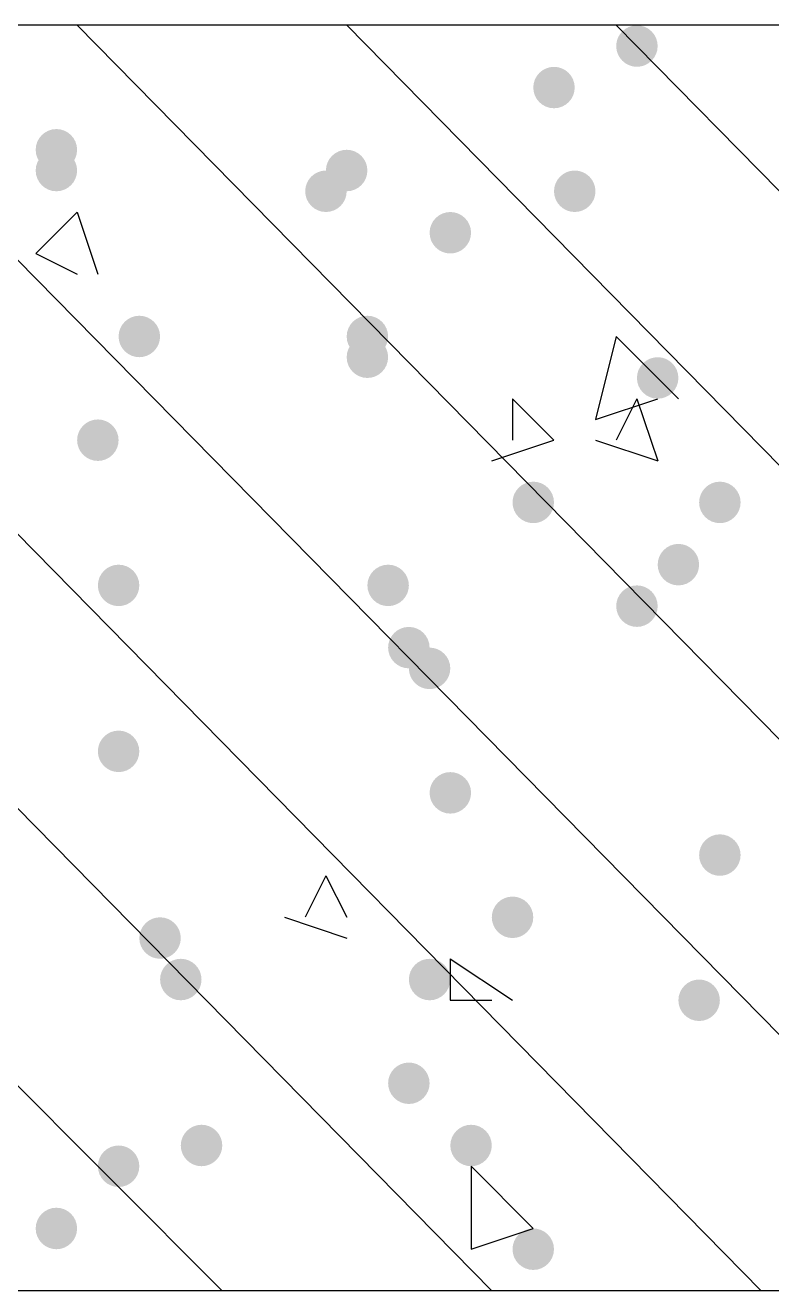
# Model space of a CAD drawing. Header units: inches. Extents: x 11 to 286, y 6 to 196.
# Drawn here: x 89.359 to 90.883, y 51.153 to 53.735 of the extents above; entities that cross this region are included whole.
import ezdxf

# ---------------------------------------------------------------- set-up
doc = ezdxf.new("R2010")
doc.units = ezdxf.units.IN
doc.header["$MEASUREMENT"] = 0
doc.layers.add('PDF_几何图形', color=7, linetype='Continuous')
doc.layers.add('PDF_实体填充', color=7, linetype='Continuous', true_color=0xffffff)

msp = doc.modelspace()

# ---------------------------------------------------------------- hatches: boundary and pattern name
at = {"layer": 'PDF_实体填充', "transparency": 33554559}
h = msp.add_hatch(color=7, dxfattribs=at)
edge = h.paths.add_edge_path(flags=0)
edge.add_spline(control_points=[(90.6498, 53.6928), (90.6498, 53.6695), (90.6307, 53.6504), (90.6074, 53.6504)], knot_values=[0, 0, 0, 0, 1, 1, 1, 1], degree=3, periodic=0)
edge.add_spline(control_points=[(90.6074, 53.6504), (90.5842, 53.6504), (90.5651, 53.6695), (90.5651, 53.6928)], knot_values=[0, 0, 0, 0, 1, 1, 1, 1], degree=3, periodic=0)
edge.add_line((90.5651, 53.6928), (90.5651, 53.6928))
edge.add_spline(control_points=[(90.5651, 53.6928), (90.5651, 53.7161), (90.5842, 53.7351), (90.6074, 53.7351)], knot_values=[0, 0, 0, 0, 1, 1, 1, 1], degree=3, periodic=0)
edge.add_spline(control_points=[(90.6074, 53.7351), (90.6307, 53.7351), (90.6498, 53.7161), (90.6498, 53.6928)], knot_values=[0, 0, 0, 0, 1, 1, 1, 1], degree=3, periodic=0)
edge.add_line((90.6498, 53.6928), (90.6498, 53.6928))
edge.add_line((90.6498, 53.6928), (90.6498, 53.6928))
h = msp.add_hatch(color=7, dxfattribs=at)
edge = h.paths.add_edge_path(flags=0)
edge.add_spline(control_points=[(90.4804, 53.6081), (90.4804, 53.5848), (90.4614, 53.5658), (90.4381, 53.5658)], knot_values=[0, 0, 0, 0, 1, 1, 1, 1], degree=3, periodic=0)
edge.add_spline(control_points=[(90.4381, 53.5658), (90.4148, 53.5658), (90.3958, 53.5848), (90.3958, 53.6081)], knot_values=[0, 0, 0, 0, 1, 1, 1, 1], degree=3, periodic=0)
edge.add_line((90.3958, 53.6081), (90.3958, 53.6081))
edge.add_spline(control_points=[(90.3958, 53.6081), (90.3958, 53.6314), (90.4148, 53.6504), (90.4381, 53.6504)], knot_values=[0, 0, 0, 0, 1, 1, 1, 1], degree=3, periodic=0)
edge.add_spline(control_points=[(90.4381, 53.6504), (90.4614, 53.6504), (90.4804, 53.6314), (90.4804, 53.6081)], knot_values=[0, 0, 0, 0, 1, 1, 1, 1], degree=3, periodic=0)
edge.add_line((90.4804, 53.6081), (90.4804, 53.6081))
edge.add_line((90.4804, 53.6081), (90.4804, 53.6081))
h = msp.add_hatch(color=7, dxfattribs=at)
edge = h.paths.add_edge_path(flags=0)
edge.add_spline(control_points=[(89.4644, 53.4811), (89.4644, 53.4578), (89.4454, 53.4388), (89.4221, 53.4388)], knot_values=[0, 0, 0, 0, 1, 1, 1, 1], degree=3, periodic=0)
edge.add_spline(control_points=[(89.4221, 53.4388), (89.3988, 53.4388), (89.3798, 53.4578), (89.3798, 53.4811)], knot_values=[0, 0, 0, 0, 1, 1, 1, 1], degree=3, periodic=0)
edge.add_line((89.3798, 53.4811), (89.3798, 53.4811))
edge.add_spline(control_points=[(89.3798, 53.4811), (89.3798, 53.5044), (89.3988, 53.5234), (89.4221, 53.5234)], knot_values=[0, 0, 0, 0, 1, 1, 1, 1], degree=3, periodic=0)
edge.add_spline(control_points=[(89.4221, 53.5234), (89.4454, 53.5234), (89.4644, 53.5044), (89.4644, 53.4811)], knot_values=[0, 0, 0, 0, 1, 1, 1, 1], degree=3, periodic=0)
edge.add_line((89.4644, 53.4811), (89.4644, 53.4811))
edge.add_line((89.4644, 53.4811), (89.4644, 53.4811))
h = msp.add_hatch(color=7, dxfattribs=at)
edge = h.paths.add_edge_path(flags=0)
edge.add_spline(control_points=[(89.4644, 53.4388), (89.4644, 53.4155), (89.4454, 53.3964), (89.4221, 53.3964)], knot_values=[0, 0, 0, 0, 1, 1, 1, 1], degree=3, periodic=0)
edge.add_spline(control_points=[(89.4221, 53.3964), (89.3988, 53.3964), (89.3798, 53.4155), (89.3798, 53.4388)], knot_values=[0, 0, 0, 0, 1, 1, 1, 1], degree=3, periodic=0)
edge.add_line((89.3798, 53.4388), (89.3798, 53.4388))
edge.add_spline(control_points=[(89.3798, 53.4388), (89.3798, 53.4621), (89.3988, 53.4811), (89.4221, 53.4811)], knot_values=[0, 0, 0, 0, 1, 1, 1, 1], degree=3, periodic=0)
edge.add_spline(control_points=[(89.4221, 53.4811), (89.4454, 53.4811), (89.4644, 53.4621), (89.4644, 53.4388)], knot_values=[0, 0, 0, 0, 1, 1, 1, 1], degree=3, periodic=0)
edge.add_line((89.4644, 53.4388), (89.4644, 53.4388))
edge.add_line((89.4644, 53.4388), (89.4644, 53.4388))
h = msp.add_hatch(color=7, dxfattribs=at)
edge = h.paths.add_edge_path(flags=0)
edge.add_spline(control_points=[(90.0571, 53.4388), (90.0571, 53.4155), (90.0381, 53.3964), (90.0148, 53.3964)], knot_values=[0, 0, 0, 0, 1, 1, 1, 1], degree=3, periodic=0)
edge.add_spline(control_points=[(90.0148, 53.3964), (89.9915, 53.3964), (89.9724, 53.4155), (89.9724, 53.4388)], knot_values=[0, 0, 0, 0, 1, 1, 1, 1], degree=3, periodic=0)
edge.add_line((89.9724, 53.4388), (89.9724, 53.4388))
edge.add_spline(control_points=[(89.9724, 53.4388), (89.9724, 53.4621), (89.9915, 53.4811), (90.0148, 53.4811)], knot_values=[0, 0, 0, 0, 1, 1, 1, 1], degree=3, periodic=0)
edge.add_spline(control_points=[(90.0148, 53.4811), (90.0381, 53.4811), (90.0571, 53.4621), (90.0571, 53.4388)], knot_values=[0, 0, 0, 0, 1, 1, 1, 1], degree=3, periodic=0)
edge.add_line((90.0571, 53.4388), (90.0571, 53.4388))
edge.add_line((90.0571, 53.4388), (90.0571, 53.4388))
h = msp.add_hatch(color=7, dxfattribs=at)
edge = h.paths.add_edge_path(flags=0)
edge.add_spline(control_points=[(90.0148, 53.3964), (90.0148, 53.3732), (89.9957, 53.3541), (89.9724, 53.3541)], knot_values=[0, 0, 0, 0, 1, 1, 1, 1], degree=3, periodic=0)
edge.add_spline(control_points=[(89.9724, 53.3541), (89.9492, 53.3541), (89.9301, 53.3732), (89.9301, 53.3964)], knot_values=[0, 0, 0, 0, 1, 1, 1, 1], degree=3, periodic=0)
edge.add_line((89.9301, 53.3964), (89.9301, 53.3964))
edge.add_spline(control_points=[(89.9301, 53.3964), (89.9301, 53.4197), (89.9492, 53.4388), (89.9724, 53.4388)], knot_values=[0, 0, 0, 0, 1, 1, 1, 1], degree=3, periodic=0)
edge.add_spline(control_points=[(89.9724, 53.4388), (89.9957, 53.4388), (90.0148, 53.4197), (90.0148, 53.3964)], knot_values=[0, 0, 0, 0, 1, 1, 1, 1], degree=3, periodic=0)
edge.add_line((90.0148, 53.3964), (90.0148, 53.3964))
edge.add_line((90.0148, 53.3964), (90.0148, 53.3964))
h = msp.add_hatch(color=7, dxfattribs=at)
edge = h.paths.add_edge_path(flags=0)
edge.add_spline(control_points=[(90.5228, 53.3964), (90.5228, 53.3732), (90.5037, 53.3541), (90.4804, 53.3541)], knot_values=[0, 0, 0, 0, 1, 1, 1, 1], degree=3, periodic=0)
edge.add_spline(control_points=[(90.4804, 53.3541), (90.4572, 53.3541), (90.4381, 53.3732), (90.4381, 53.3964)], knot_values=[0, 0, 0, 0, 1, 1, 1, 1], degree=3, periodic=0)
edge.add_line((90.4381, 53.3964), (90.4381, 53.3964))
edge.add_spline(control_points=[(90.4381, 53.3964), (90.4381, 53.4197), (90.4572, 53.4388), (90.4804, 53.4388)], knot_values=[0, 0, 0, 0, 1, 1, 1, 1], degree=3, periodic=0)
edge.add_spline(control_points=[(90.4804, 53.4388), (90.5037, 53.4388), (90.5228, 53.4197), (90.5228, 53.3964)], knot_values=[0, 0, 0, 0, 1, 1, 1, 1], degree=3, periodic=0)
edge.add_line((90.5228, 53.3964), (90.5228, 53.3964))
edge.add_line((90.5228, 53.3964), (90.5228, 53.3964))
h = msp.add_hatch(color=7, dxfattribs=at)
edge = h.paths.add_edge_path(flags=0)
edge.add_spline(control_points=[(90.2688, 53.3118), (90.2688, 53.2885), (90.2497, 53.2694), (90.2264, 53.2694)], knot_values=[0, 0, 0, 0, 1, 1, 1, 1], degree=3, periodic=0)
edge.add_spline(control_points=[(90.2264, 53.2694), (90.2032, 53.2694), (90.1841, 53.2885), (90.1841, 53.3118)], knot_values=[0, 0, 0, 0, 1, 1, 1, 1], degree=3, periodic=0)
edge.add_line((90.1841, 53.3118), (90.1841, 53.3118))
edge.add_spline(control_points=[(90.1841, 53.3118), (90.1841, 53.3351), (90.2032, 53.3541), (90.2264, 53.3541)], knot_values=[0, 0, 0, 0, 1, 1, 1, 1], degree=3, periodic=0)
edge.add_spline(control_points=[(90.2264, 53.3541), (90.2497, 53.3541), (90.2688, 53.3351), (90.2688, 53.3118)], knot_values=[0, 0, 0, 0, 1, 1, 1, 1], degree=3, periodic=0)
edge.add_line((90.2688, 53.3118), (90.2688, 53.3118))
edge.add_line((90.2688, 53.3118), (90.2688, 53.3118))
h = msp.add_hatch(color=7, dxfattribs=at)
edge = h.paths.add_edge_path(flags=0)
edge.add_spline(control_points=[(89.6338, 53.1001), (89.6338, 53.0768), (89.6147, 53.0578), (89.5914, 53.0578)], knot_values=[0, 0, 0, 0, 1, 1, 1, 1], degree=3, periodic=0)
edge.add_spline(control_points=[(89.5914, 53.0578), (89.5682, 53.0578), (89.5491, 53.0768), (89.5491, 53.1001)], knot_values=[0, 0, 0, 0, 1, 1, 1, 1], degree=3, periodic=0)
edge.add_line((89.5491, 53.1001), (89.5491, 53.1001))
edge.add_spline(control_points=[(89.5491, 53.1001), (89.5491, 53.1234), (89.5682, 53.1424), (89.5914, 53.1424)], knot_values=[0, 0, 0, 0, 1, 1, 1, 1], degree=3, periodic=0)
edge.add_spline(control_points=[(89.5914, 53.1424), (89.6147, 53.1424), (89.6338, 53.1234), (89.6338, 53.1001)], knot_values=[0, 0, 0, 0, 1, 1, 1, 1], degree=3, periodic=0)
edge.add_line((89.6338, 53.1001), (89.6338, 53.1001))
edge.add_line((89.6338, 53.1001), (89.6338, 53.1001))
h = msp.add_hatch(color=7, dxfattribs=at)
edge = h.paths.add_edge_path(flags=0)
edge.add_spline(control_points=[(90.0994, 53.1001), (90.0994, 53.0768), (90.0804, 53.0578), (90.0571, 53.0578)], knot_values=[0, 0, 0, 0, 1, 1, 1, 1], degree=3, periodic=0)
edge.add_spline(control_points=[(90.0571, 53.0578), (90.0338, 53.0578), (90.0148, 53.0768), (90.0148, 53.1001)], knot_values=[0, 0, 0, 0, 1, 1, 1, 1], degree=3, periodic=0)
edge.add_line((90.0148, 53.1001), (90.0148, 53.1001))
edge.add_spline(control_points=[(90.0148, 53.1001), (90.0148, 53.1234), (90.0338, 53.1424), (90.0571, 53.1424)], knot_values=[0, 0, 0, 0, 1, 1, 1, 1], degree=3, periodic=0)
edge.add_spline(control_points=[(90.0571, 53.1424), (90.0804, 53.1424), (90.0994, 53.1234), (90.0994, 53.1001)], knot_values=[0, 0, 0, 0, 1, 1, 1, 1], degree=3, periodic=0)
edge.add_line((90.0994, 53.1001), (90.0994, 53.1001))
edge.add_line((90.0994, 53.1001), (90.0994, 53.1001))
h = msp.add_hatch(color=7, dxfattribs=at)
edge = h.paths.add_edge_path(flags=0)
edge.add_spline(control_points=[(90.0994, 53.0578), (90.0994, 53.0345), (90.0804, 53.0154), (90.0571, 53.0154)], knot_values=[0, 0, 0, 0, 1, 1, 1, 1], degree=3, periodic=0)
edge.add_spline(control_points=[(90.0571, 53.0154), (90.0338, 53.0154), (90.0148, 53.0345), (90.0148, 53.0578)], knot_values=[0, 0, 0, 0, 1, 1, 1, 1], degree=3, periodic=0)
edge.add_line((90.0148, 53.0578), (90.0148, 53.0578))
edge.add_spline(control_points=[(90.0148, 53.0578), (90.0148, 53.0811), (90.0338, 53.1001), (90.0571, 53.1001)], knot_values=[0, 0, 0, 0, 1, 1, 1, 1], degree=3, periodic=0)
edge.add_spline(control_points=[(90.0571, 53.1001), (90.0804, 53.1001), (90.0994, 53.0811), (90.0994, 53.0578)], knot_values=[0, 0, 0, 0, 1, 1, 1, 1], degree=3, periodic=0)
edge.add_line((90.0994, 53.0578), (90.0994, 53.0578))
edge.add_line((90.0994, 53.0578), (90.0994, 53.0578))
h = msp.add_hatch(color=7, dxfattribs=at)
edge = h.paths.add_edge_path(flags=0)
edge.add_spline(control_points=[(90.6921, 53.0154), (90.6921, 52.9922), (90.6731, 52.9731), (90.6498, 52.9731)], knot_values=[0, 0, 0, 0, 1, 1, 1, 1], degree=3, periodic=0)
edge.add_spline(control_points=[(90.6498, 52.9731), (90.6265, 52.9731), (90.6074, 52.9922), (90.6074, 53.0154)], knot_values=[0, 0, 0, 0, 1, 1, 1, 1], degree=3, periodic=0)
edge.add_line((90.6074, 53.0154), (90.6074, 53.0154))
edge.add_spline(control_points=[(90.6074, 53.0154), (90.6074, 53.0387), (90.6265, 53.0578), (90.6498, 53.0578)], knot_values=[0, 0, 0, 0, 1, 1, 1, 1], degree=3, periodic=0)
edge.add_spline(control_points=[(90.6498, 53.0578), (90.6731, 53.0578), (90.6921, 53.0387), (90.6921, 53.0154)], knot_values=[0, 0, 0, 0, 1, 1, 1, 1], degree=3, periodic=0)
edge.add_line((90.6921, 53.0154), (90.6921, 53.0154))
edge.add_line((90.6921, 53.0154), (90.6921, 53.0154))
h = msp.add_hatch(color=7, dxfattribs=at)
edge = h.paths.add_edge_path(flags=0)
edge.add_spline(control_points=[(89.5491, 52.8884), (89.5491, 52.8652), (89.5301, 52.8461), (89.5068, 52.8461)], knot_values=[0, 0, 0, 0, 1, 1, 1, 1], degree=3, periodic=0)
edge.add_spline(control_points=[(89.5068, 52.8461), (89.4835, 52.8461), (89.4644, 52.8652), (89.4644, 52.8884)], knot_values=[0, 0, 0, 0, 1, 1, 1, 1], degree=3, periodic=0)
edge.add_line((89.4644, 52.8884), (89.4644, 52.8884))
edge.add_spline(control_points=[(89.4644, 52.8884), (89.4644, 52.9117), (89.4835, 52.9308), (89.5068, 52.9308)], knot_values=[0, 0, 0, 0, 1, 1, 1, 1], degree=3, periodic=0)
edge.add_spline(control_points=[(89.5068, 52.9308), (89.5301, 52.9308), (89.5491, 52.9117), (89.5491, 52.8884)], knot_values=[0, 0, 0, 0, 1, 1, 1, 1], degree=3, periodic=0)
edge.add_line((89.5491, 52.8884), (89.5491, 52.8884))
edge.add_line((89.5491, 52.8884), (89.5491, 52.8884))
h = msp.add_hatch(color=7, dxfattribs=at)
edge = h.paths.add_edge_path(flags=0)
edge.add_spline(control_points=[(90.4381, 52.7614), (90.4381, 52.7382), (90.4191, 52.7191), (90.3958, 52.7191)], knot_values=[0, 0, 0, 0, 1, 1, 1, 1], degree=3, periodic=0)
edge.add_spline(control_points=[(90.3958, 52.7191), (90.3725, 52.7191), (90.3534, 52.7382), (90.3534, 52.7614)], knot_values=[0, 0, 0, 0, 1, 1, 1, 1], degree=3, periodic=0)
edge.add_line((90.3534, 52.7614), (90.3534, 52.7614))
edge.add_spline(control_points=[(90.3534, 52.7614), (90.3534, 52.7847), (90.3725, 52.8038), (90.3958, 52.8038)], knot_values=[0, 0, 0, 0, 1, 1, 1, 1], degree=3, periodic=0)
edge.add_spline(control_points=[(90.3958, 52.8038), (90.4191, 52.8038), (90.4381, 52.7847), (90.4381, 52.7614)], knot_values=[0, 0, 0, 0, 1, 1, 1, 1], degree=3, periodic=0)
edge.add_line((90.4381, 52.7614), (90.4381, 52.7614))
edge.add_line((90.4381, 52.7614), (90.4381, 52.7614))
h = msp.add_hatch(color=7, dxfattribs=at)
edge = h.paths.add_edge_path(flags=0)
edge.add_spline(control_points=[(90.8191, 52.7614), (90.8191, 52.7382), (90.8001, 52.7191), (90.7768, 52.7191)], knot_values=[0, 0, 0, 0, 1, 1, 1, 1], degree=3, periodic=0)
edge.add_spline(control_points=[(90.7768, 52.7191), (90.7535, 52.7191), (90.7344, 52.7382), (90.7344, 52.7614)], knot_values=[0, 0, 0, 0, 1, 1, 1, 1], degree=3, periodic=0)
edge.add_line((90.7344, 52.7614), (90.7344, 52.7614))
edge.add_spline(control_points=[(90.7344, 52.7614), (90.7344, 52.7847), (90.7535, 52.8038), (90.7768, 52.8038)], knot_values=[0, 0, 0, 0, 1, 1, 1, 1], degree=3, periodic=0)
edge.add_spline(control_points=[(90.7768, 52.8038), (90.8001, 52.8038), (90.8191, 52.7847), (90.8191, 52.7614)], knot_values=[0, 0, 0, 0, 1, 1, 1, 1], degree=3, periodic=0)
edge.add_line((90.8191, 52.7614), (90.8191, 52.7614))
edge.add_line((90.8191, 52.7614), (90.8191, 52.7614))
h = msp.add_hatch(color=7, dxfattribs=at)
edge = h.paths.add_edge_path(flags=0)
edge.add_spline(control_points=[(90.7344, 52.6344), (90.7344, 52.6112), (90.7154, 52.5921), (90.6921, 52.5921)], knot_values=[0, 0, 0, 0, 1, 1, 1, 1], degree=3, periodic=0)
edge.add_spline(control_points=[(90.6921, 52.5921), (90.6688, 52.5921), (90.6498, 52.6112), (90.6498, 52.6344)], knot_values=[0, 0, 0, 0, 1, 1, 1, 1], degree=3, periodic=0)
edge.add_line((90.6498, 52.6344), (90.6498, 52.6344))
edge.add_spline(control_points=[(90.6498, 52.6344), (90.6498, 52.6577), (90.6688, 52.6768), (90.6921, 52.6768)], knot_values=[0, 0, 0, 0, 1, 1, 1, 1], degree=3, periodic=0)
edge.add_spline(control_points=[(90.6921, 52.6768), (90.7154, 52.6768), (90.7344, 52.6577), (90.7344, 52.6344)], knot_values=[0, 0, 0, 0, 1, 1, 1, 1], degree=3, periodic=0)
edge.add_line((90.7344, 52.6344), (90.7344, 52.6344))
edge.add_line((90.7344, 52.6344), (90.7344, 52.6344))
h = msp.add_hatch(color=7, dxfattribs=at)
edge = h.paths.add_edge_path(flags=0)
edge.add_spline(control_points=[(89.5914, 52.5921), (89.5914, 52.5688), (89.5724, 52.5498), (89.5491, 52.5498)], knot_values=[0, 0, 0, 0, 1, 1, 1, 1], degree=3, periodic=0)
edge.add_spline(control_points=[(89.5491, 52.5498), (89.5258, 52.5498), (89.5068, 52.5688), (89.5068, 52.5921)], knot_values=[0, 0, 0, 0, 1, 1, 1, 1], degree=3, periodic=0)
edge.add_line((89.5068, 52.5921), (89.5068, 52.5921))
edge.add_spline(control_points=[(89.5068, 52.5921), (89.5068, 52.6154), (89.5258, 52.6344), (89.5491, 52.6344)], knot_values=[0, 0, 0, 0, 1, 1, 1, 1], degree=3, periodic=0)
edge.add_spline(control_points=[(89.5491, 52.6344), (89.5724, 52.6344), (89.5914, 52.6154), (89.5914, 52.5921)], knot_values=[0, 0, 0, 0, 1, 1, 1, 1], degree=3, periodic=0)
edge.add_line((89.5914, 52.5921), (89.5914, 52.5921))
edge.add_line((89.5914, 52.5921), (89.5914, 52.5921))
h = msp.add_hatch(color=7, dxfattribs=at)
edge = h.paths.add_edge_path(flags=0)
edge.add_spline(control_points=[(90.1418, 52.5921), (90.1418, 52.5688), (90.1227, 52.5498), (90.0994, 52.5498)], knot_values=[0, 0, 0, 0, 1, 1, 1, 1], degree=3, periodic=0)
edge.add_spline(control_points=[(90.0994, 52.5498), (90.0762, 52.5498), (90.0571, 52.5688), (90.0571, 52.5921)], knot_values=[0, 0, 0, 0, 1, 1, 1, 1], degree=3, periodic=0)
edge.add_line((90.0571, 52.5921), (90.0571, 52.5921))
edge.add_spline(control_points=[(90.0571, 52.5921), (90.0571, 52.6154), (90.0762, 52.6344), (90.0994, 52.6344)], knot_values=[0, 0, 0, 0, 1, 1, 1, 1], degree=3, periodic=0)
edge.add_spline(control_points=[(90.0994, 52.6344), (90.1227, 52.6344), (90.1418, 52.6154), (90.1418, 52.5921)], knot_values=[0, 0, 0, 0, 1, 1, 1, 1], degree=3, periodic=0)
edge.add_line((90.1418, 52.5921), (90.1418, 52.5921))
edge.add_line((90.1418, 52.5921), (90.1418, 52.5921))
h = msp.add_hatch(color=7, dxfattribs=at)
edge = h.paths.add_edge_path(flags=0)
edge.add_spline(control_points=[(90.6498, 52.5498), (90.6498, 52.5265), (90.6307, 52.5074), (90.6074, 52.5074)], knot_values=[0, 0, 0, 0, 1, 1, 1, 1], degree=3, periodic=0)
edge.add_spline(control_points=[(90.6074, 52.5074), (90.5842, 52.5074), (90.5651, 52.5265), (90.5651, 52.5498)], knot_values=[0, 0, 0, 0, 1, 1, 1, 1], degree=3, periodic=0)
edge.add_line((90.5651, 52.5498), (90.5651, 52.5498))
edge.add_spline(control_points=[(90.5651, 52.5498), (90.5651, 52.5731), (90.5842, 52.5921), (90.6074, 52.5921)], knot_values=[0, 0, 0, 0, 1, 1, 1, 1], degree=3, periodic=0)
edge.add_spline(control_points=[(90.6074, 52.5921), (90.6307, 52.5921), (90.6498, 52.5731), (90.6498, 52.5498)], knot_values=[0, 0, 0, 0, 1, 1, 1, 1], degree=3, periodic=0)
edge.add_line((90.6498, 52.5498), (90.6498, 52.5498))
edge.add_line((90.6498, 52.5498), (90.6498, 52.5498))
h = msp.add_hatch(color=7, dxfattribs=at)
edge = h.paths.add_edge_path(flags=0)
edge.add_spline(control_points=[(90.1841, 52.4651), (90.1841, 52.4418), (90.1651, 52.4228), (90.1418, 52.4228)], knot_values=[0, 0, 0, 0, 1, 1, 1, 1], degree=3, periodic=0)
edge.add_spline(control_points=[(90.1418, 52.4228), (90.1185, 52.4228), (90.0994, 52.4418), (90.0994, 52.4651)], knot_values=[0, 0, 0, 0, 1, 1, 1, 1], degree=3, periodic=0)
edge.add_line((90.0994, 52.4651), (90.0994, 52.4651))
edge.add_spline(control_points=[(90.0994, 52.4651), (90.0994, 52.4884), (90.1185, 52.5074), (90.1418, 52.5074)], knot_values=[0, 0, 0, 0, 1, 1, 1, 1], degree=3, periodic=0)
edge.add_spline(control_points=[(90.1418, 52.5074), (90.1651, 52.5074), (90.1841, 52.4884), (90.1841, 52.4651)], knot_values=[0, 0, 0, 0, 1, 1, 1, 1], degree=3, periodic=0)
edge.add_line((90.1841, 52.4651), (90.1841, 52.4651))
edge.add_line((90.1841, 52.4651), (90.1841, 52.4651))
h = msp.add_hatch(color=7, dxfattribs=at)
edge = h.paths.add_edge_path(flags=0)
edge.add_spline(control_points=[(90.2264, 52.4228), (90.2264, 52.3995), (90.2074, 52.3804), (90.1841, 52.3804)], knot_values=[0, 0, 0, 0, 1, 1, 1, 1], degree=3, periodic=0)
edge.add_spline(control_points=[(90.1841, 52.3804), (90.1608, 52.3804), (90.1418, 52.3995), (90.1418, 52.4228)], knot_values=[0, 0, 0, 0, 1, 1, 1, 1], degree=3, periodic=0)
edge.add_line((90.1418, 52.4228), (90.1418, 52.4228))
edge.add_spline(control_points=[(90.1418, 52.4228), (90.1418, 52.4461), (90.1608, 52.4651), (90.1841, 52.4651)], knot_values=[0, 0, 0, 0, 1, 1, 1, 1], degree=3, periodic=0)
edge.add_spline(control_points=[(90.1841, 52.4651), (90.2074, 52.4651), (90.2264, 52.4461), (90.2264, 52.4228)], knot_values=[0, 0, 0, 0, 1, 1, 1, 1], degree=3, periodic=0)
edge.add_line((90.2264, 52.4228), (90.2264, 52.4228))
edge.add_line((90.2264, 52.4228), (90.2264, 52.4228))
h = msp.add_hatch(color=7, dxfattribs=at)
edge = h.paths.add_edge_path(flags=0)
edge.add_spline(control_points=[(89.5914, 52.2534), (89.5914, 52.2302), (89.5724, 52.2111), (89.5491, 52.2111)], knot_values=[0, 0, 0, 0, 1, 1, 1, 1], degree=3, periodic=0)
edge.add_spline(control_points=[(89.5491, 52.2111), (89.5258, 52.2111), (89.5068, 52.2302), (89.5068, 52.2534)], knot_values=[0, 0, 0, 0, 1, 1, 1, 1], degree=3, periodic=0)
edge.add_line((89.5068, 52.2534), (89.5068, 52.2534))
edge.add_spline(control_points=[(89.5068, 52.2534), (89.5068, 52.2767), (89.5258, 52.2958), (89.5491, 52.2958)], knot_values=[0, 0, 0, 0, 1, 1, 1, 1], degree=3, periodic=0)
edge.add_spline(control_points=[(89.5491, 52.2958), (89.5724, 52.2958), (89.5914, 52.2767), (89.5914, 52.2534)], knot_values=[0, 0, 0, 0, 1, 1, 1, 1], degree=3, periodic=0)
edge.add_line((89.5914, 52.2534), (89.5914, 52.2534))
edge.add_line((89.5914, 52.2534), (89.5914, 52.2534))
h = msp.add_hatch(color=7, dxfattribs=at)
edge = h.paths.add_edge_path(flags=0)
edge.add_spline(control_points=[(90.2688, 52.1688), (90.2688, 52.1455), (90.2497, 52.1264), (90.2264, 52.1264)], knot_values=[0, 0, 0, 0, 1, 1, 1, 1], degree=3, periodic=0)
edge.add_spline(control_points=[(90.2264, 52.1264), (90.2032, 52.1264), (90.1841, 52.1455), (90.1841, 52.1688)], knot_values=[0, 0, 0, 0, 1, 1, 1, 1], degree=3, periodic=0)
edge.add_line((90.1841, 52.1688), (90.1841, 52.1688))
edge.add_spline(control_points=[(90.1841, 52.1688), (90.1841, 52.1921), (90.2032, 52.2111), (90.2264, 52.2111)], knot_values=[0, 0, 0, 0, 1, 1, 1, 1], degree=3, periodic=0)
edge.add_spline(control_points=[(90.2264, 52.2111), (90.2497, 52.2111), (90.2688, 52.1921), (90.2688, 52.1688)], knot_values=[0, 0, 0, 0, 1, 1, 1, 1], degree=3, periodic=0)
edge.add_line((90.2688, 52.1688), (90.2688, 52.1688))
edge.add_line((90.2688, 52.1688), (90.2688, 52.1688))
h = msp.add_hatch(color=7, dxfattribs=at)
edge = h.paths.add_edge_path(flags=0)
edge.add_spline(control_points=[(90.8191, 52.0418), (90.8191, 52.0185), (90.8001, 51.9994), (90.7768, 51.9994)], knot_values=[0, 0, 0, 0, 1, 1, 1, 1], degree=3, periodic=0)
edge.add_spline(control_points=[(90.7768, 51.9994), (90.7535, 51.9994), (90.7344, 52.0185), (90.7344, 52.0418)], knot_values=[0, 0, 0, 0, 1, 1, 1, 1], degree=3, periodic=0)
edge.add_line((90.7344, 52.0418), (90.7344, 52.0418))
edge.add_spline(control_points=[(90.7344, 52.0418), (90.7344, 52.0651), (90.7535, 52.0841), (90.7768, 52.0841)], knot_values=[0, 0, 0, 0, 1, 1, 1, 1], degree=3, periodic=0)
edge.add_spline(control_points=[(90.7768, 52.0841), (90.8001, 52.0841), (90.8191, 52.0651), (90.8191, 52.0418)], knot_values=[0, 0, 0, 0, 1, 1, 1, 1], degree=3, periodic=0)
edge.add_line((90.8191, 52.0418), (90.8191, 52.0418))
edge.add_line((90.8191, 52.0418), (90.8191, 52.0418))
h = msp.add_hatch(color=7, dxfattribs=at)
edge = h.paths.add_edge_path(flags=0)
edge.add_spline(control_points=[(90.3958, 51.9148), (90.3958, 51.8915), (90.3767, 51.8724), (90.3534, 51.8724)], knot_values=[0, 0, 0, 0, 1, 1, 1, 1], degree=3, periodic=0)
edge.add_spline(control_points=[(90.3534, 51.8724), (90.3302, 51.8724), (90.3111, 51.8915), (90.3111, 51.9148)], knot_values=[0, 0, 0, 0, 1, 1, 1, 1], degree=3, periodic=0)
edge.add_line((90.3111, 51.9148), (90.3111, 51.9148))
edge.add_spline(control_points=[(90.3111, 51.9148), (90.3111, 51.9381), (90.3302, 51.9571), (90.3534, 51.9571)], knot_values=[0, 0, 0, 0, 1, 1, 1, 1], degree=3, periodic=0)
edge.add_spline(control_points=[(90.3534, 51.9571), (90.3767, 51.9571), (90.3958, 51.9381), (90.3958, 51.9148)], knot_values=[0, 0, 0, 0, 1, 1, 1, 1], degree=3, periodic=0)
edge.add_line((90.3958, 51.9148), (90.3958, 51.9148))
edge.add_line((90.3958, 51.9148), (90.3958, 51.9148))
h = msp.add_hatch(color=7, dxfattribs=at)
edge = h.paths.add_edge_path(flags=0)
edge.add_spline(control_points=[(89.6761, 51.8724), (89.6761, 51.8492), (89.6571, 51.8301), (89.6338, 51.8301)], knot_values=[0, 0, 0, 0, 1, 1, 1, 1], degree=3, periodic=0)
edge.add_spline(control_points=[(89.6338, 51.8301), (89.6105, 51.8301), (89.5914, 51.8492), (89.5914, 51.8724)], knot_values=[0, 0, 0, 0, 1, 1, 1, 1], degree=3, periodic=0)
edge.add_line((89.5914, 51.8724), (89.5914, 51.8724))
edge.add_spline(control_points=[(89.5914, 51.8724), (89.5914, 51.8957), (89.6105, 51.9148), (89.6338, 51.9148)], knot_values=[0, 0, 0, 0, 1, 1, 1, 1], degree=3, periodic=0)
edge.add_spline(control_points=[(89.6338, 51.9148), (89.6571, 51.9148), (89.6761, 51.8957), (89.6761, 51.8724)], knot_values=[0, 0, 0, 0, 1, 1, 1, 1], degree=3, periodic=0)
edge.add_line((89.6761, 51.8724), (89.6761, 51.8724))
edge.add_line((89.6761, 51.8724), (89.6761, 51.8724))
h = msp.add_hatch(color=7, dxfattribs=at)
edge = h.paths.add_edge_path(flags=0)
edge.add_spline(control_points=[(89.7184, 51.7878), (89.7184, 51.7645), (89.6994, 51.7454), (89.6761, 51.7454)], knot_values=[0, 0, 0, 0, 1, 1, 1, 1], degree=3, periodic=0)
edge.add_spline(control_points=[(89.6761, 51.7454), (89.6528, 51.7454), (89.6338, 51.7645), (89.6338, 51.7878)], knot_values=[0, 0, 0, 0, 1, 1, 1, 1], degree=3, periodic=0)
edge.add_line((89.6338, 51.7878), (89.6338, 51.7878))
edge.add_spline(control_points=[(89.6338, 51.7878), (89.6338, 51.8111), (89.6528, 51.8301), (89.6761, 51.8301)], knot_values=[0, 0, 0, 0, 1, 1, 1, 1], degree=3, periodic=0)
edge.add_spline(control_points=[(89.6761, 51.8301), (89.6994, 51.8301), (89.7184, 51.8111), (89.7184, 51.7878)], knot_values=[0, 0, 0, 0, 1, 1, 1, 1], degree=3, periodic=0)
edge.add_line((89.7184, 51.7878), (89.7184, 51.7878))
edge.add_line((89.7184, 51.7878), (89.7184, 51.7878))
h = msp.add_hatch(color=7, dxfattribs=at)
edge = h.paths.add_edge_path(flags=0)
edge.add_spline(control_points=[(90.2264, 51.7878), (90.2264, 51.7645), (90.2074, 51.7454), (90.1841, 51.7454)], knot_values=[0, 0, 0, 0, 1, 1, 1, 1], degree=3, periodic=0)
edge.add_spline(control_points=[(90.1841, 51.7454), (90.1608, 51.7454), (90.1418, 51.7645), (90.1418, 51.7878)], knot_values=[0, 0, 0, 0, 1, 1, 1, 1], degree=3, periodic=0)
edge.add_line((90.1418, 51.7878), (90.1418, 51.7878))
edge.add_spline(control_points=[(90.1418, 51.7878), (90.1418, 51.8111), (90.1608, 51.8301), (90.1841, 51.8301)], knot_values=[0, 0, 0, 0, 1, 1, 1, 1], degree=3, periodic=0)
edge.add_spline(control_points=[(90.1841, 51.8301), (90.2074, 51.8301), (90.2264, 51.8111), (90.2264, 51.7878)], knot_values=[0, 0, 0, 0, 1, 1, 1, 1], degree=3, periodic=0)
edge.add_line((90.2264, 51.7878), (90.2264, 51.7878))
edge.add_line((90.2264, 51.7878), (90.2264, 51.7878))
h = msp.add_hatch(color=7, dxfattribs=at)
edge = h.paths.add_edge_path(flags=0)
edge.add_spline(control_points=[(90.7768, 51.7454), (90.7768, 51.7222), (90.7577, 51.7031), (90.7344, 51.7031)], knot_values=[0, 0, 0, 0, 1, 1, 1, 1], degree=3, periodic=0)
edge.add_spline(control_points=[(90.7344, 51.7031), (90.7112, 51.7031), (90.6921, 51.7222), (90.6921, 51.7454)], knot_values=[0, 0, 0, 0, 1, 1, 1, 1], degree=3, periodic=0)
edge.add_line((90.6921, 51.7454), (90.6921, 51.7454))
edge.add_spline(control_points=[(90.6921, 51.7454), (90.6921, 51.7687), (90.7112, 51.7878), (90.7344, 51.7878)], knot_values=[0, 0, 0, 0, 1, 1, 1, 1], degree=3, periodic=0)
edge.add_spline(control_points=[(90.7344, 51.7878), (90.7577, 51.7878), (90.7768, 51.7687), (90.7768, 51.7454)], knot_values=[0, 0, 0, 0, 1, 1, 1, 1], degree=3, periodic=0)
edge.add_line((90.7768, 51.7454), (90.7768, 51.7454))
edge.add_line((90.7768, 51.7454), (90.7768, 51.7454))
h = msp.add_hatch(color=7, dxfattribs=at)
edge = h.paths.add_edge_path(flags=0)
edge.add_spline(control_points=[(90.1841, 51.5761), (90.1841, 51.5528), (90.1651, 51.5338), (90.1418, 51.5338)], knot_values=[0, 0, 0, 0, 1, 1, 1, 1], degree=3, periodic=0)
edge.add_spline(control_points=[(90.1418, 51.5338), (90.1185, 51.5338), (90.0994, 51.5528), (90.0994, 51.5761)], knot_values=[0, 0, 0, 0, 1, 1, 1, 1], degree=3, periodic=0)
edge.add_line((90.0994, 51.5761), (90.0994, 51.5761))
edge.add_spline(control_points=[(90.0994, 51.5761), (90.0994, 51.5994), (90.1185, 51.6184), (90.1418, 51.6184)], knot_values=[0, 0, 0, 0, 1, 1, 1, 1], degree=3, periodic=0)
edge.add_spline(control_points=[(90.1418, 51.6184), (90.1651, 51.6184), (90.1841, 51.5994), (90.1841, 51.5761)], knot_values=[0, 0, 0, 0, 1, 1, 1, 1], degree=3, periodic=0)
edge.add_line((90.1841, 51.5761), (90.1841, 51.5761))
edge.add_line((90.1841, 51.5761), (90.1841, 51.5761))
h = msp.add_hatch(color=7, dxfattribs=at)
edge = h.paths.add_edge_path(flags=0)
edge.add_spline(control_points=[(89.7608, 51.4491), (89.7608, 51.4258), (89.7417, 51.4068), (89.7184, 51.4068)], knot_values=[0, 0, 0, 0, 1, 1, 1, 1], degree=3, periodic=0)
edge.add_spline(control_points=[(89.7184, 51.4068), (89.6952, 51.4068), (89.6761, 51.4258), (89.6761, 51.4491)], knot_values=[0, 0, 0, 0, 1, 1, 1, 1], degree=3, periodic=0)
edge.add_line((89.6761, 51.4491), (89.6761, 51.4491))
edge.add_spline(control_points=[(89.6761, 51.4491), (89.6761, 51.4724), (89.6952, 51.4914), (89.7184, 51.4914)], knot_values=[0, 0, 0, 0, 1, 1, 1, 1], degree=3, periodic=0)
edge.add_spline(control_points=[(89.7184, 51.4914), (89.7417, 51.4914), (89.7608, 51.4724), (89.7608, 51.4491)], knot_values=[0, 0, 0, 0, 1, 1, 1, 1], degree=3, periodic=0)
edge.add_line((89.7608, 51.4491), (89.7608, 51.4491))
edge.add_line((89.7608, 51.4491), (89.7608, 51.4491))
h = msp.add_hatch(color=7, dxfattribs=at)
edge = h.paths.add_edge_path(flags=0)
edge.add_spline(control_points=[(90.3111, 51.4491), (90.3111, 51.4258), (90.2921, 51.4068), (90.2688, 51.4068)], knot_values=[0, 0, 0, 0, 1, 1, 1, 1], degree=3, periodic=0)
edge.add_spline(control_points=[(90.2688, 51.4068), (90.2455, 51.4068), (90.2264, 51.4258), (90.2264, 51.4491)], knot_values=[0, 0, 0, 0, 1, 1, 1, 1], degree=3, periodic=0)
edge.add_line((90.2264, 51.4491), (90.2264, 51.4491))
edge.add_spline(control_points=[(90.2264, 51.4491), (90.2264, 51.4724), (90.2455, 51.4914), (90.2688, 51.4914)], knot_values=[0, 0, 0, 0, 1, 1, 1, 1], degree=3, periodic=0)
edge.add_spline(control_points=[(90.2688, 51.4914), (90.2921, 51.4914), (90.3111, 51.4724), (90.3111, 51.4491)], knot_values=[0, 0, 0, 0, 1, 1, 1, 1], degree=3, periodic=0)
edge.add_line((90.3111, 51.4491), (90.3111, 51.4491))
edge.add_line((90.3111, 51.4491), (90.3111, 51.4491))
h = msp.add_hatch(color=7, dxfattribs=at)
edge = h.paths.add_edge_path(flags=0)
edge.add_spline(control_points=[(89.5914, 51.4068), (89.5914, 51.3835), (89.5724, 51.3644), (89.5491, 51.3644)], knot_values=[0, 0, 0, 0, 1, 1, 1, 1], degree=3, periodic=0)
edge.add_spline(control_points=[(89.5491, 51.3644), (89.5258, 51.3644), (89.5068, 51.3835), (89.5068, 51.4068)], knot_values=[0, 0, 0, 0, 1, 1, 1, 1], degree=3, periodic=0)
edge.add_line((89.5068, 51.4068), (89.5068, 51.4068))
edge.add_spline(control_points=[(89.5068, 51.4068), (89.5068, 51.4301), (89.5258, 51.4491), (89.5491, 51.4491)], knot_values=[0, 0, 0, 0, 1, 1, 1, 1], degree=3, periodic=0)
edge.add_spline(control_points=[(89.5491, 51.4491), (89.5724, 51.4491), (89.5914, 51.4301), (89.5914, 51.4068)], knot_values=[0, 0, 0, 0, 1, 1, 1, 1], degree=3, periodic=0)
edge.add_line((89.5914, 51.4068), (89.5914, 51.4068))
edge.add_line((89.5914, 51.4068), (89.5914, 51.4068))
h = msp.add_hatch(color=7, dxfattribs=at)
edge = h.paths.add_edge_path(flags=0)
edge.add_spline(control_points=[(89.4644, 51.2798), (89.4644, 51.2565), (89.4454, 51.2374), (89.4221, 51.2374)], knot_values=[0, 0, 0, 0, 1, 1, 1, 1], degree=3, periodic=0)
edge.add_spline(control_points=[(89.4221, 51.2374), (89.3988, 51.2374), (89.3798, 51.2565), (89.3798, 51.2798)], knot_values=[0, 0, 0, 0, 1, 1, 1, 1], degree=3, periodic=0)
edge.add_line((89.3798, 51.2798), (89.3798, 51.2798))
edge.add_spline(control_points=[(89.3798, 51.2798), (89.3798, 51.3031), (89.3988, 51.3221), (89.4221, 51.3221)], knot_values=[0, 0, 0, 0, 1, 1, 1, 1], degree=3, periodic=0)
edge.add_spline(control_points=[(89.4221, 51.3221), (89.4454, 51.3221), (89.4644, 51.3031), (89.4644, 51.2798)], knot_values=[0, 0, 0, 0, 1, 1, 1, 1], degree=3, periodic=0)
edge.add_line((89.4644, 51.2798), (89.4644, 51.2798))
edge.add_line((89.4644, 51.2798), (89.4644, 51.2798))
h = msp.add_hatch(color=7, dxfattribs=at)
edge = h.paths.add_edge_path(flags=0)
edge.add_spline(control_points=[(90.4381, 51.2374), (90.4381, 51.2142), (90.4191, 51.1951), (90.3958, 51.1951)], knot_values=[0, 0, 0, 0, 1, 1, 1, 1], degree=3, periodic=0)
edge.add_spline(control_points=[(90.3958, 51.1951), (90.3725, 51.1951), (90.3534, 51.2142), (90.3534, 51.2374)], knot_values=[0, 0, 0, 0, 1, 1, 1, 1], degree=3, periodic=0)
edge.add_line((90.3534, 51.2374), (90.3534, 51.2374))
edge.add_spline(control_points=[(90.3534, 51.2374), (90.3534, 51.2607), (90.3725, 51.2798), (90.3958, 51.2798)], knot_values=[0, 0, 0, 0, 1, 1, 1, 1], degree=3, periodic=0)
edge.add_spline(control_points=[(90.3958, 51.2798), (90.4191, 51.2798), (90.4381, 51.2607), (90.4381, 51.2374)], knot_values=[0, 0, 0, 0, 1, 1, 1, 1], degree=3, periodic=0)
edge.add_line((90.4381, 51.2374), (90.4381, 51.2374))
edge.add_line((90.4381, 51.2374), (90.4381, 51.2374))

# ---------------------------------------------------------------- linework, layer by layer
at = {"layer": 'PDF_几何图形'}
for p, q in [((174.3851, 53.7351), (84.6384, 53.7351)), ((87.1784, 53.7351), (89.7608, 51.1528)), ((87.7711, 53.7351), (90.3111, 51.1528)), ((88.3214, 53.7351), (90.8614, 51.1528)), ((88.8718, 53.7351), (91.4118, 51.1528)), ((89.4644, 53.7351), (92.0044, 51.1528)), ((90.0148, 53.7351), (92.5548, 51.1528)), ((90.5651, 53.7351), (93.1051, 51.1528)), ((89.4644, 53.3541), (89.3798, 53.2694)), ((89.4644, 53.3541), (89.5068, 53.2271)), ((89.3798, 53.2694), (89.4644, 53.2271)), ((90.5651, 53.1001), (90.5228, 52.9308)), ((90.5651, 53.1001), (90.6921, 52.9731)), ((90.3534, 52.9731), (90.4381, 52.8884)), ((90.3534, 52.9731), (90.3534, 52.8884)), ((90.5228, 52.9308), (90.6498, 52.9731)), ((90.6074, 52.9731), (90.5651, 52.8884)), ((90.6074, 52.9731), (90.6498, 52.8461)), ((90.3111, 52.8461), (90.4381, 52.8884)), ((90.5228, 52.8884), (90.6498, 52.8461)), ((89.9724, 51.9994), (89.9301, 51.9148)), ((89.9724, 51.9994), (90.0148, 51.9148)), ((89.8878, 51.9148), (90.0148, 51.8724)), ((90.2264, 51.8301), (90.3534, 51.7454)), ((90.2264, 51.8301), (90.2264, 51.7454)), ((90.2264, 51.7454), (90.3111, 51.7454)), ((90.2688, 51.4068), (90.3958, 51.2798)), ((90.2688, 51.4068), (90.2688, 51.2374)), ((90.2688, 51.2374), (90.3958, 51.2798)), ((176.9251, 51.1528), (70.4568, 51.1528))]:
    msp.add_line(p, q, dxfattribs=at)

doc.saveas('drawing.dxf')
